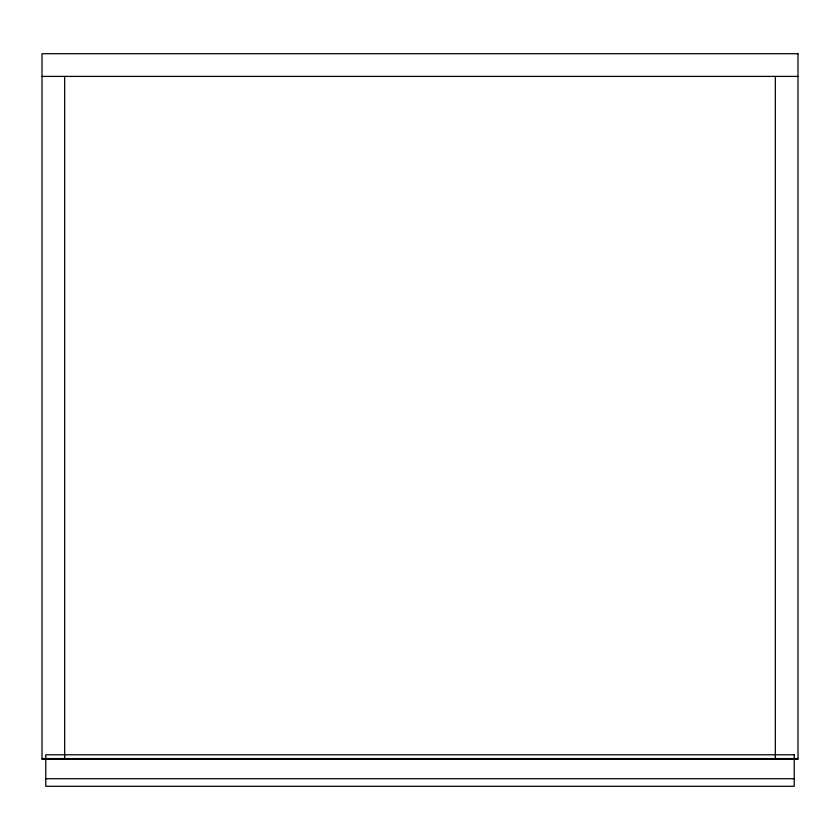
<?xml version="1.0" encoding="UTF-8"?>
<svg xmlns="http://www.w3.org/2000/svg" width="840" height="840" viewBox="0 0 840 840"><rect width="100%" height="100%" fill="white"/><g stroke="black" fill="none" stroke-linecap="round" stroke-linejoin="round"><path stroke-width="1.26" d="M42 76.398L798 76.398M42 758.562L798 758.562M45.78 778.722L794.22 778.722M775.32 76.398L775.32 759.318M64.68 76.398L64.68 759.318M798 53.718L42 53.718L42 759.318L798 759.318L798 53.718M794.22 754.782L45.78 754.782L45.78 786.282L794.22 786.282L794.22 754.782"/></g></svg>
